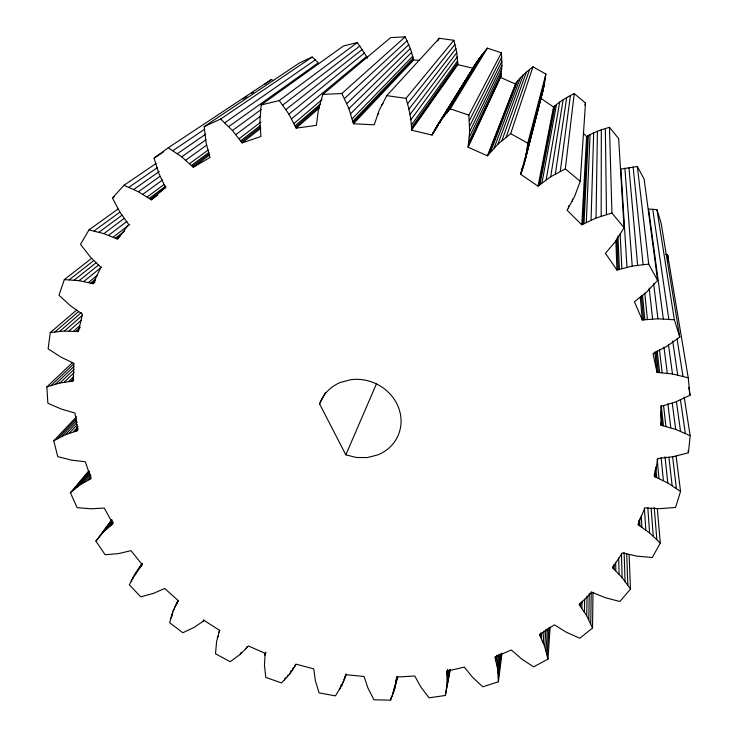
<?xml version="1.0" encoding="UTF-8"?>
<svg xmlns="http://www.w3.org/2000/svg" width="737" height="737" viewBox="0 0 737 737"><rect width="100%" height="100%" fill="white"/><g stroke="black" fill="none" stroke-linecap="round" stroke-linejoin="round"><path stroke-width="1.11" d="M437.428 126.359L432.039 135.064L411.541 130.163L457.815 64.653L456.774 52.64L453.863 40.295L439.298 38.296L386.787 95.635L379.251 110.117L374.221 124.811L353.438 123.77L348.905 108.643L341.885 93.507L322.834 94.391L318.393 109.997L316.394 125.354L296.182 128.155L288.913 114.143L279.259 100.582L261.156 104.958L259.903 121.08L260.935 136.492L242.095 142.923L232.459 130.523L220.649 119.035L204.204 126.617L206.056 142.61L209.999 157.525L193.251 167.235L181.707 156.843L168.276 147.75L154.07 158.16L158.87 173.453L165.429 187.318L151.334 199.828L138.409 191.758L123.963 185.291L112.448 197.995L119.873 212.081L128.699 224.472L117.68 239.212L103.908 233.62L89.02 229.87L80.508 244.334L90.163 256.78L100.849 267.338L93.184 283.717L79.089 280.668L64.322 279.618L58.988 295.251L70.42 305.735L82.507 314.202L78.315 331.576L64.423 331.042L50.263 332.59L48.135 348.831L60.895 357.104L73.912 363.313L73.193 381.093L59.946 382.964L46.855 386.916L47.859 403.203L61.484 409.146L74.962 413.024L77.615 430.62L65.418 434.719L53.764 440.827L57.762 456.664L71.775 460.21L85.271 461.74L91.093 478.635L80.278 484.725L70.384 492.712L77.136 507.646L91.102 508.797L104.23 508.042L112.954 523.749L103.816 531.57L95.902 541.124L105.142 554.768L118.657 553.579L131.029 550.65L142.324 564.763L135.083 574.031L129.334 584.809L140.749 596.813L153.434 593.405L164.71 588.448L178.225 600.609L173.057 611.01L169.602 622.664L182.831 632.742L194.356 627.279L204.232 620.49L219.562 630.384L216.586 641.614L215.508 653.793L230.184 661.688L240.234 654.355L248.452 645.962L265.163 653.341L264.463 665.041L265.771 677.404L281.497 682.932L289.807 673.94L296.127 664.194L313.769 668.855L315.372 680.712L319.066 692.9L335.427 695.885L341.747 685.511L345.985 674.696L364.078 676.492L367.984 688.146L373.991 699.809L390.555 700.15L394.673 688.68L397.74 676.4M394.673 688.68L396.681 677.091L414.738 675.958L420.864 687.05L429.063 697.819L445.388 695.47L447.138 683.217L446.815 671.204L464.31 667.086L472.555 677.285L482.781 686.82L498.387 681.762L497.659 669.095L494.914 657.017L511.331 649.97L521.538 658.906L533.56 666.856L547.969 659.164L544.68 646.46L539.53 634.704L554.344 624.847L566.256 632.18L579.798 638.233L592.53 628.044L586.689 615.736L579.181 604.708L591.866 592.235L605.188 597.661L619.881 601.512L630.485 589.038L622.129 577.559L612.419 567.665L622.47 552.888L636.851 556.122L652.291 557.522L660.288 543.095L649.601 532.888L637.901 524.541L644.875 507.885L659.864 508.677L675.553 507.443L680.564 491.45L667.796 482.975L654.419 476.563L657.957 458.525L673.047 456.728L688.45 452.748L690.145 435.714L675.672 429.385L661.006 425.267L660.831 406.455L675.497 401.997L690.035 395.262L688.229 377.786L672.485 373.963L657.045 372.415L653.01 353.52L666.681 346.418L679.772 337.049L674.373 319.803L657.938 318.789L642.286 319.996L634.419 301.765L646.533 292.184L657.616 280.419L648.717 264.104L632.217 266.066L616.952 270.101L605.446 253.288L615.487 241.496L624.073 227.733L611.94 213.048L596.03 218.023L581.779 224.84L567.048 210.156L574.556 196.586L580.24 181.284L585.5 103.033L574.234 93.59L565.325 168.893L550.668 176.769L538.038 186.157L520.644 174.273L524.007 164.544L542.976 90.485L545.896 74.059L532.989 66.827L510.677 133.646L497.908 144.166L487.424 155.802L468.069 147.225L500.828 76.51L501.925 65.501L501.418 52.843L487.406 48.135L477.189 61.355L436.995 126.027L432.039 135.064M601.171 216.181L601.318 129.804L609.471 127.317L618.656 138.574L624.073 227.733M592.53 628.044L592.963 592.382M590.752 623.824L591.221 591.765M596.03 218.023L597.421 131.26L601.318 129.804M588.799 619.706L589.25 593.322M586.689 615.736L587.085 596.187M584.386 611.885L584.681 599.292M581.898 608.191L582.083 601.309M579.881 605.547L579.945 603.262M580.563 606.422L580.664 602.986M591.065 220.068L593.663 132.872L597.421 131.26M468.069 147.225L469.644 131.637L468.861 115.119L501.418 52.843M586.302 222.325L590.051 134.641L593.663 132.872M584.008 223.541L588.319 135.608L590.051 134.641M582.884 224.177L587.463 136.105L588.319 135.608M581.779 224.84L586.624 136.621L583.437 133.406M547.969 659.164L550.134 627.049M547.057 654.843L548.945 627.445M545.97 650.614L547.508 628.882M544.68 646.46L545.933 629.269M543.206 642.415L544.053 631.001M541.492 638.482L541.935 632.77M540.055 635.644L540.23 633.35M540.553 636.575L540.82 633.147M572.29 201.33L572.492 199.054M568.457 208.046L568.678 205.77M524.007 164.544L526.329 154.116L527.775 143.181L545.896 74.059M498.332 677.487L501.224 654.649M498.387 681.762L501.98 653.277M498.101 673.259L500.57 653.94M497.005 664.986L498.341 654.714M497.659 669.095L499.566 654.281M496.102 660.951L496.849 655.267M560.258 171.371L570.401 95.524L574.234 93.59M495.55 658.97L495.854 656.695M555.357 173.987L566.689 97.57L570.401 95.524M550.668 176.769L563.132 99.744L566.689 97.57M546.191 179.717L559.733 102.028L563.132 99.744M541.971 182.831L556.536 104.451L559.733 102.028M447.138 683.217L449.478 670.808M446.769 687.28L450.15 669.26M445.388 695.47L450.252 669.518M447.202 675.166L448.059 670.661M447.304 679.173L449.008 670.126M539.954 184.471L554.998 105.732L556.536 104.451M446.935 672.19L447.368 669.933M447.055 673.185L447.691 669.813M538.987 185.3L554.261 106.377L554.998 105.732M538.038 186.157L553.542 107.04L554.261 106.377M392.121 696.345L394.912 685.244M395.465 683.024L396.303 679.689M396.543 679.035L397.096 676.806M396.303 680.96L397.418 676.511M393.503 692.522L397.409 676.944M390.555 700.15L391.393 696.806M525.278 159.404L543.952 86.524M521.123 173.103L523.123 165.383M523.685 163.181L524.541 159.883M525.969 154.374L526.817 151.067M531.091 134.539L531.939 131.232M532.51 129.03L534.214 122.425M536.214 114.714L537.061 111.407M538.489 105.898L539.337 102.59M539.908 100.389L541.124 96.169L536.241 115.11M521.593 171.914L523.896 163.006M524.468 160.777L527.628 148.524M528.199 146.294L529.065 142.95M529.636 140.73L535.67 117.33M526.329 154.116L544.763 82.461M522.469 169.51L542.976 90.485M527.158 148.708L545.408 78.306M520.644 174.273L522.358 167.64M344.861 678.344L346.233 673.977M339.84 689.012L341.222 684.627M341.747 685.511L342.779 682.232M343.433 681.955L345.846 674.281M584.856 105.069L585.5 103.033M506.208 137.036L529.599 69.453L532.989 66.827M501.943 140.546L526.356 72.171L529.599 69.453M497.908 144.166L523.279 74.971L526.356 72.171M494.122 147.897L520.396 77.855L523.279 74.971M294.303 667.538L295.528 664.313M289.807 673.94L291.032 670.734M292.165 670.781L293.4 667.565M490.602 151.767L517.715 80.849L520.396 77.855M287.227 677.017L288.056 674.871M488.963 153.766L516.462 82.387L517.715 80.849M284.454 680.011L285.283 677.874M488.18 154.77L516.462 82.387M487.424 155.802L515.863 83.17M264.859 655.221L265.762 653.102M264.988 654.272L265.891 652.162M345.837 454.849L319.582 403.894A42.35 38.665 23.5 0 1 340.512 382.402L350.904 379.675A42.35 38.665 23.5 0 1 398.874 408.51A42.35 38.665 23.5 0 1 377.473 455.005L367.21 457.557L356.422 457.502L345.837 454.849L376.367 383.995M245.965 648.892L246.904 646.8M240.234 654.355L241.183 652.263M468.308 145.972L500.828 76.51M468.539 144.719L501.003 75.543M468.898 142.158L501.298 73.58M469.423 136.971L501.722 69.591M469.644 131.637L501.925 65.501M477.189 61.355L459.842 89.914M217.341 637.745L218.364 635.681M218.898 632.162L219.921 630.107M469.607 126.23L501.925 61.346M469.349 120.721L501.759 57.127M319.582 403.894L325.376 392.747M202.739 621.733L203.808 619.697M170.588 618.665L172.292 615.681M173.057 611.01L174.19 609.02M171.73 614.778L172.873 612.788M176.272 603.898L177.986 600.904M174.549 607.38L177.976 601.401M437.695 41.06L439.298 38.296M436.995 126.027L443.158 117.321L450.307 108.873L487.406 48.135M446.622 113.056L484.587 51.369M439.224 123.457L441.021 120.555M442.218 118.62L444.614 114.751M445.821 112.816L450.611 105.078M451.809 103.143L454.204 99.274M455.402 97.339L460.192 89.601M461.39 87.666L463.785 83.797M464.983 81.862L469.773 74.124M470.971 72.189L473.366 68.32L457.815 64.653M443.158 117.321L481.924 54.639M434.333 130.495L475.135 64.801M439.952 121.642L479.455 57.974M433.135 132.761L474.213 66.542M432.573 133.913L438.027 125.115M439.243 123.162L441.666 119.247M442.873 117.294L444.697 114.355M445.903 112.402L448.326 108.496M449.542 106.533L454.996 97.735M456.203 95.782L458.626 91.876M135.083 574.031L142.001 563.455M133.019 577.486L141.808 564.054M131.103 581.078L133.618 577.228M134.88 575.293L136.769 572.409M139.284 568.559L142.223 563.805M140.988 566.173L142.241 564.256M411.541 130.163L411.522 128.883L457.815 63.677M411.522 128.883L411.495 127.602L457.806 62.691M411.495 127.602L411.357 125.014L457.723 60.701M111.324 524.901L113.378 522.128M411.357 125.014L410.831 119.799L457.364 56.703M106.708 528.742L112.19 521.354M109.749 526.117L112.466 522.432M95.902 541.124L111.637 519.963M101.043 534.592L111.969 519.898M103.816 531.57L112.015 520.515M410.831 119.799L410.002 114.502L456.774 52.64M410.002 114.502L408.906 109.168L455.991 48.55M408.906 109.168L407.561 103.779L455.015 44.432M407.561 103.779L405.986 98.362L453.863 40.295M87.381 480.395L91.038 475.991M89.214 479.474L90.688 477.705M80.278 484.725L89.84 473.283M83.778 482.44L90.393 474.499M76.888 487.203L89.453 472.196M70.384 492.712L88.836 470.768M73.58 489.865L89.103 471.385M377.252 115L378.772 113.286M381.508 105.271L383.047 103.567M76.574 430.859L78.131 429.174M75.533 431.117L77.873 428.584M73.479 431.707L78.14 426.668M69.416 433.089L77.247 424.678M65.418 434.719L77.155 422.154M61.466 436.553L76.344 420.707M57.587 438.598L76.501 418.524M53.764 440.827L76.611 416.645M353.438 123.77L413.65 60.029L419.298 60.277M353.18 122.517L413.466 59.061L410.352 48.43L405.175 36.85L390.656 37.615L322.834 94.391M352.894 121.236L413.264 58.085M352.258 118.731L412.803 56.159M350.729 113.682L411.697 52.29M72.088 381.149L73.718 379.537M348.905 108.643L410.352 48.43M70.982 381.222L73.442 378.809M68.771 381.434L73.682 376.635M64.349 382.07L74.253 372.471M59.946 382.964L73.986 369.44M55.561 384.078L73.737 366.658M51.203 385.405L73.672 363.995M346.805 103.585L408.814 44.561M46.855 386.916L72.668 362.438M344.465 98.546L407.091 40.701M77.173 331.438L78.887 329.909M76.031 331.309L80.315 327.477M341.885 93.507L405.175 36.85M73.728 331.125L79.707 325.8M69.094 330.959L81.153 320.309M64.423 331.042L82.535 315.196M296.182 128.155L319.324 107.915M59.715 331.355L81.31 312.617M295.703 126.957L319.158 106.561M54.999 331.871L78.509 311.622M295.187 125.778L320.429 103.972M294.081 123.429L322.041 99.569M50.263 332.59L76.418 310.222M93.184 283.717L94.944 282.253M291.64 118.749L366.547 56.463L357.334 42.553L343.433 45.998L261.156 104.958M92.042 283.358L95.58 280.428M90.891 283.026L95.322 279.369M88.587 282.418L97.487 275.113M83.88 281.433L101.706 266.96M288.913 114.143L364.52 52.935M79.089 280.668L98.721 264.896M74.234 280.115L95.847 262.943M69.306 279.765L93.654 260.612M285.919 109.573L362.3 49.434M242.095 142.923L260.944 128.137M116.593 238.659L120.214 235.84M64.322 279.618L91.416 258.503M241.414 141.854L260.299 127.123M240.695 140.785L260.53 125.419M115.488 238.125L124.553 231.096M113.249 237.102L129.638 224.472M282.704 105.059L359.896 45.98M239.184 138.676L260.907 122.029M108.652 235.25L126.893 221.404M151.334 199.828L157.727 195.01M150.33 199.082L165.908 187.41M193.251 167.235L209.732 154.871M235.96 134.549L260.631 116.096M103.908 233.62L124.157 218.456M149.325 198.345L165.853 186.019M192.385 166.295L208.903 153.978M191.491 165.401L208.967 152.43M279.259 100.582L357.334 42.553M99.044 232.183L122.102 215.149M147.243 196.936L163.844 184.655M189.667 163.605L208.147 150.026M264.933 84.239L271.428 79.485L273.197 80.6M94.087 230.939L119.956 212.081M232.459 130.523L261.073 109.629M142.914 194.236L162.481 180.031M89.02 229.87L117.938 209.059M185.798 160.141L206.323 145.373M138.409 191.758L159.855 176.438M228.728 126.598L318.264 62.82L312.193 57.025L299.443 62.958L204.204 126.617M181.707 156.843L205.982 139.735M133.729 189.437L159.164 171.574M224.794 122.766L315.307 59.881M112.448 197.995L114.327 196.696M128.911 187.29L157.221 167.741M177.405 153.683L205.715 134.152M123.963 185.291L156.106 163.457M220.649 119.035L312.193 57.025M172.928 150.661L204.389 129.39M154.07 158.16L163.642 151.813M243.063 99.071L246.895 96.529M251.676 93.35L253.592 92.079M168.276 147.75L271.428 79.485M586.624 136.621L587.463 136.105M657.616 280.419L644.138 179.137L637.358 166.544L620.886 169.068L626.966 267.144M679.772 337.049L661.107 223.062L656.943 209.649L648.588 209.05L663.355 318.918M386.787 95.635L405.986 98.362M665.668 254.311L667.667 254.864L688.229 377.786M450.307 108.873L468.861 115.119M500.644 77.477L515.274 83.963M510.677 133.646L527.775 143.181M540.387 97.993L553.542 107.04M565.325 168.893L580.24 181.284M366.547 56.463L367.45 58.26M413.466 59.061L413.65 60.029M688.726 387.34L690.035 395.262M656.943 209.649L674.373 319.803M677.063 338.854L682.959 376.303M684.203 397.068L690.145 435.714M672.697 341.074L677.708 375.022M652.742 209.262L668.827 319.259M688.118 450.473L688.45 452.748M680.389 399.436L685.346 433.402M676.437 401.711L680.527 431.292M668.404 344.336L672.485 373.963M672.282 403.314L675.672 429.385M663.954 346.998L667.298 373.171M676.151 456.194L680.564 491.45M653.636 283.699L657.938 318.789M667.879 403.793L670.799 427.727M672.577 456.479L676.373 488.428M659.468 349.909L662.148 372.636M637.358 166.544L648.717 264.104M663.595 405.866L665.916 426.336M657.155 350.904L659.587 372.471M668.92 457.198L672.116 485.6M649.186 288.047L652.614 318.918M656.059 352L658.316 372.434M661.227 405.313L663.466 425.756M654.843 351.982L657.045 372.415M660.767 411.753L662.241 425.498M665.014 456.747L667.796 482.975M667.667 254.864L668.395 261.718M660.767 422.974L661.006 425.267M633.111 166.94L643.106 264.565M644.764 292.985L647.39 319.296M661.126 457.668L663.401 480.57M642.563 295.565L644.82 319.6M657.155 459.013L658.952 478.414M641.365 295.749L643.548 319.794M655.783 467.194L656.704 477.447M628.947 167.483L637.597 265.2M640.26 297.094L642.286 319.996M654.963 470.169L655.552 476.996M657.34 508.723L660.288 543.095M654.226 474.269L654.419 476.563M654.244 507.59L656.833 539.512M651.176 508.668L653.268 536.103M624.865 168.193L632.217 266.066M647.805 507.664L649.601 532.888M644.396 508.171L645.824 529.857M641.236 515.614L641.927 527.066M639.532 518.903L639.928 525.767M638.657 520.562L638.915 525.131M620.167 234.173L621.862 268.48M617.947 236.043L619.384 269.254M616.915 238.714L618.15 269.659M629.122 554.537L630.485 589.038M615.846 240.271L616.952 270.101M626.726 554.169L627.832 585.067M624.128 552.566L625.059 581.235M609.471 127.317L611.94 213.048M621.448 553.413L622.129 577.559M618.675 558.029L619.071 574.049M615.671 562.699L615.828 570.733M614.078 564.579L614.161 569.167M613.258 566.117L613.295 568.402M605.344 128.487L606.487 214.522"/></g></svg>
